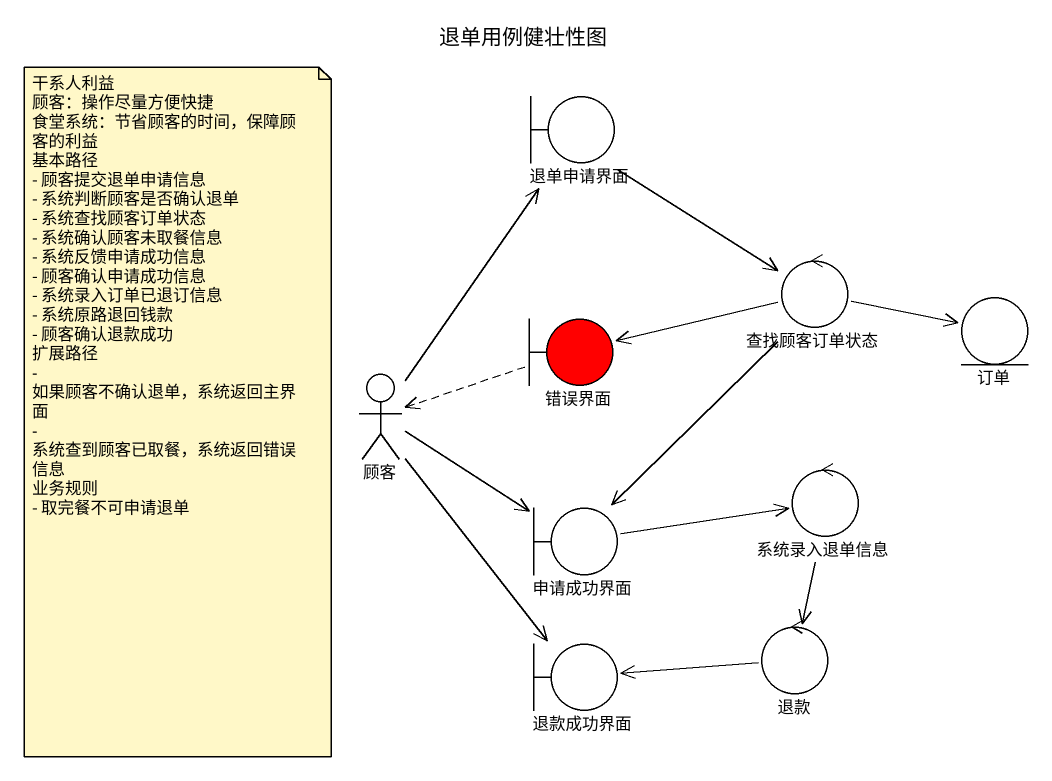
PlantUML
@startuml
title 退单用例健壮性图
boundary 退单申请界面
control 查找顾客订单状态
boundary 错误界面 #FF0000
entity 订单
actor 顾客
control 系统录入退单信息
boundary 申请成功界面
boundary 退款成功界面
control 退款
退单申请界面 --> 查找顾客订单状态
查找顾客订单状态 -left-> 错误界面
查找顾客订单状态 -right-> 订单
查找顾客订单状态 --> 申请成功界面
错误界面 .left.> 顾客
顾客 -up-> 退单申请界面
顾客 -right-> 申请成功界面
顾客 --> 退款成功界面
系统录入退单信息 --> 退款
申请成功界面 -right-> 系统录入退单信息
退款 -left-> 退款成功界面
note as N1
  干系人利益
  顾客：操作尽量方便快捷
  食堂系统：节省顾客的时间，保障顾客的利益
  基本路径
  - 顾客提交退单申请信息
  - 系统判断顾客是否确认退单
  - 系统查找顾客订单状态
  - 系统确认顾客未取餐信息
  - 系统反馈申请成功信息
  - 顾客确认申请成功信息
  - 系统录入订单已退订信息
  - 系统原路退回钱款
  - 顾客确认退款成功
  扩展路径
  - 如果顾客不确认退单，系统返回主界面
  - 系统查到顾客已取餐，系统返回错误信息
  业务规则
  - 取完餐不可申请退单
end note
@enduml
